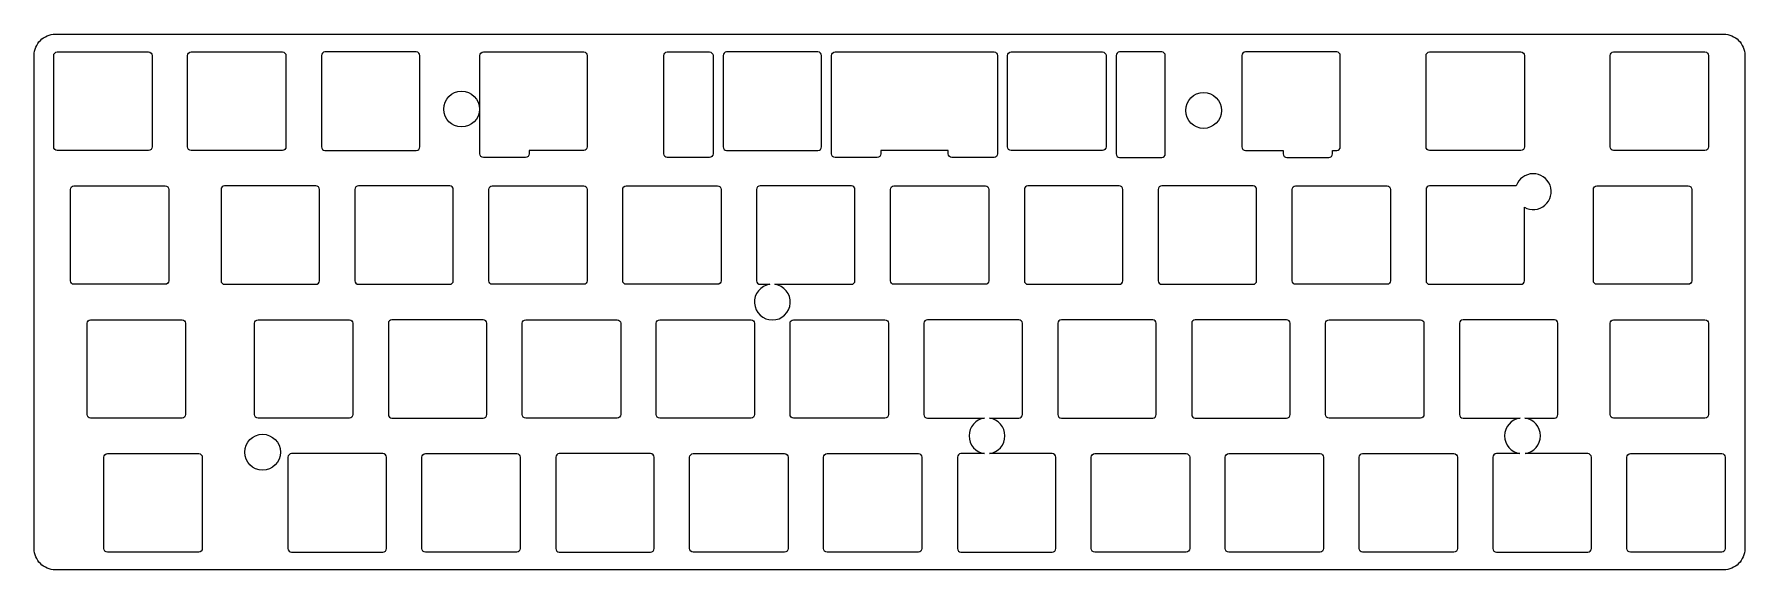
# Model space of a CAD drawing. Header units: millimetres. Extents: x -256 to -12, y 15 to 91.
import ezdxf

# ---------------------------------------------------------------- set-up
doc = ezdxf.new("R2010")
doc.units = ezdxf.units.MM
doc.layers.get('0').update_dxf_attribs({"linetype": 'CONTINUOUS'})

msp = doc.modelspace()

# ---------------------------------------------------------------- linework, layer by layer
for points in [[(-15.442939, 15.08284), (-252.830232, 15.08284, -0.4142135624), (-255.830232, 18.08284), (-255.830232, 88.282741, -0.4142135624), (-252.830232, 91.282741), (-15.442939, 91.282741, -0.4142135624), (-12.442939, 88.282741), (-12.442939, 18.08284, -0.4142135624)], [(-239.5611, 88.7547, -0.4142135624), (-239.0611, 88.2547), (-239.0611, 75.2547, -0.4142135624), (-239.5611, 74.7547), (-252.5611, 74.7547, -0.4142135624), (-253.0611, 75.2547), (-253.0611, 88.2547, -0.4142135624), (-252.5611, 88.7547)], [(-234.0111, 88.2547, -0.4142135624), (-233.5111, 88.7547), (-220.5111, 88.7547, -0.4142135624), (-220.0111, 88.2547), (-220.0111, 75.2547, -0.4142135624), (-220.5111, 74.7547), (-233.5111, 74.7547, -0.4142135624), (-234.0111, 75.2547)], [(-201.4611, 88.7547), (-214.4611, 88.7547, 0.4142135624), (-214.9611, 88.2547), (-214.9611, 75.2547, 0.4142135624), (-214.4611, 74.7547), (-201.4611, 74.7547, 0.4142135624), (-200.9611, 75.2547), (-200.9611, 88.2547, 0.4142135624)], [(-185.4111, 74.2547, -0.4142135624), (-185.9111, 73.7547), (-191.9111, 73.7547, -0.4142135624), (-192.4111, 74.2547), (-192.4111, 88.2547, -0.4142135624), (-191.9111, 88.7547), (-177.6486, 88.7547, -0.4142135624), (-177.1486, 88.2547), (-177.1486, 75.2547, -0.4142135624), (-177.6486, 74.7547), (-185.4111, 74.7547)], [(-159.7491, 88.7547, -0.4142135624), (-159.2491, 88.2547), (-159.2491, 74.2547, -0.4142135624), (-159.7491, 73.7547), (-165.7491, 73.7547, -0.4142135624), (-166.2491, 74.2547), (-166.2491, 88.2547, -0.4142135624), (-165.7491, 88.7547)], [(-157.8111, 88.2547), (-157.8111, 75.2547, 0.4142135624), (-157.3111, 74.7547), (-144.3111, 74.7547, 0.4142135624), (-143.8111, 75.2547), (-143.8111, 88.2547, 0.4142135624), (-144.3111, 88.7547), (-157.3111, 88.7547, 0.4142135624)], [(-119.26785, 88.7547, -0.4142135624), (-118.76785, 88.2547), (-118.76785, 74.2547, -0.4142135624), (-119.26785, 73.7547), (-125.26785, 73.7547, -0.4142135624), (-125.76785, 74.2547), (-125.76785, 74.7547), (-135.3731, 74.7547), (-135.3731, 74.2547, -0.4142135624), (-135.8731, 73.7547), (-141.8731, 73.7547, -0.4142135624), (-142.3731, 74.2547), (-142.3731, 88.2547, -0.4142135624), (-141.8731, 88.7547)], [(-103.32985, 75.2547, -0.4142135624), (-103.82985, 74.7547), (-116.82985, 74.7547, -0.4142135624), (-117.32985, 75.2547), (-117.32985, 88.2547, -0.4142135624), (-116.82985, 88.7547), (-103.82985, 88.7547, -0.4142135624), (-103.32985, 88.2547)], [(-101.89185, 88.2547), (-101.89185, 74.2547, 0.4142135624), (-101.39185, 73.7547), (-95.39185, 73.7547, 0.4142135624), (-94.89185, 74.2547), (-94.89185, 88.2547, 0.4142135624), (-95.39185, 88.7547), (-101.39185, 88.7547, 0.4142135624)], [(-78.1111, 74.7547), (-78.1111, 74.2547, 0.4142135624), (-77.6111, 73.7547), (-71.6111, 73.7547, 0.4142135624), (-71.1111, 74.2547), (-71.1111, 74.7547), (-70.49235, 74.7547, 0.4142135624), (-69.99235, 75.2547), (-69.99235, 88.2547, 0.4142135624), (-70.49235, 88.7547), (-83.49235, 88.7547, 0.4142135624), (-83.99235, 88.2547), (-83.99235, 75.2547, 0.4142135624), (-83.49235, 74.7547)], [(-57.7986, 88.2547, -0.4142135624), (-57.2986, 88.7547), (-44.2986, 88.7547, -0.4142135624), (-43.7986, 88.2547), (-43.7986, 75.2547, -0.4142135624), (-44.2986, 74.7547), (-57.2986, 74.7547, -0.4142135624), (-57.7986, 75.2547)], [(-17.60485, 75.2547, -0.4142135624), (-18.10485, 74.7547), (-31.10485, 74.7547, -0.4142135624), (-31.60485, 75.2547), (-31.60485, 88.2547, -0.4142135624), (-31.10485, 88.7547), (-18.10485, 88.7547, -0.4142135624), (-17.60485, 88.2547)], [(-43.7986, 56.2047), (-43.7986, 66.665907, 2.7771201698), (-44.954755, 69.7047), (-57.2986, 69.7047, 0.4142135624), (-57.7986, 69.2047), (-57.7986, 56.2047, 0.4142135624), (-57.2986, 55.7047), (-44.2986, 55.7047, 0.4142135624)], [(-237.17985, 69.7047, -0.4142135624), (-236.67985, 69.2047), (-236.67985, 56.2047, -0.4142135624), (-237.17985, 55.7047), (-250.17985, 55.7047, -0.4142135624), (-250.67985, 56.2047), (-250.67985, 69.2047, -0.4142135624), (-250.17985, 69.7047)], [(-228.7486, 55.7047), (-215.7486, 55.7047, 0.4142135624), (-215.2486, 56.2047), (-215.2486, 69.2047, 0.4142135624), (-215.7486, 69.7047), (-228.7486, 69.7047, 0.4142135624), (-229.2486, 69.2047), (-229.2486, 56.2047, 0.4142135624)], [(-210.1986, 69.2047), (-210.1986, 56.2047, 0.4142135624), (-209.6986, 55.7047), (-196.6986, 55.7047, 0.4142135624), (-196.1986, 56.2047), (-196.1986, 69.2047, 0.4142135624), (-196.6986, 69.7047), (-209.6986, 69.7047, 0.4142135624)], [(-177.6486, 69.7047, -0.4142135624), (-177.1486, 69.2047), (-177.1486, 56.2047, -0.4142135624), (-177.6486, 55.7047), (-190.6486, 55.7047, -0.4142135624), (-191.1486, 56.2047), (-191.1486, 69.2047, -0.4142135624), (-190.6486, 69.7047)], [(-171.5986, 55.7047, -0.4142135624), (-172.0986, 56.2047), (-172.0986, 69.2047, -0.4142135624), (-171.5986, 69.7047), (-158.5986, 69.7047, -0.4142135624), (-158.0986, 69.2047), (-158.0986, 56.2047, -0.4142135624), (-158.5986, 55.7047)], [(-150.459807, 55.7047), (-139.5486, 55.7047, 0.4142135624), (-139.0486, 56.2047), (-139.0486, 69.2047, 0.4142135624), (-139.5486, 69.7047), (-152.5486, 69.7047, 0.4142135624), (-153.0486, 69.2047), (-153.0486, 56.2047, 0.4142135624), (-152.5486, 55.7047), (-151.146193, 55.7047, 14.7928221177)], [(-120.4986, 69.7047, -0.4142135624), (-119.9986, 69.2047), (-119.9986, 56.2047, -0.4142135624), (-120.4986, 55.7047), (-133.4986, 55.7047, -0.4142135624), (-133.9986, 56.2047), (-133.9986, 69.2047, -0.4142135624), (-133.4986, 69.7047)], [(-114.4486, 55.7047), (-101.4486, 55.7047, 0.4142135624), (-100.9486, 56.2047), (-100.9486, 69.2047, 0.4142135624), (-101.4486, 69.7047), (-114.4486, 69.7047, 0.4142135624), (-114.9486, 69.2047), (-114.9486, 56.2047, 0.4142135624)], [(-95.8986, 69.2047), (-95.8986, 56.2047, 0.4142135624), (-95.3986, 55.7047), (-82.3986, 55.7047, 0.4142135624), (-81.8986, 56.2047), (-81.8986, 69.2047, 0.4142135624), (-82.3986, 69.7047), (-95.3986, 69.7047, 0.4142135624)], [(-76.3486, 55.7047, -0.4142135624), (-76.8486, 56.2047), (-76.8486, 69.2047, -0.4142135624), (-76.3486, 69.7047), (-63.3486, 69.7047, -0.4142135624), (-62.8486, 69.2047), (-62.8486, 56.2047, -0.4142135624), (-63.3486, 55.7047)], [(-19.9861, 56.2047, -0.4142135624), (-20.4861, 55.7047), (-33.4861, 55.7047, -0.4142135624), (-33.9861, 56.2047), (-33.9861, 69.2047, -0.4142135624), (-33.4861, 69.7047), (-20.4861, 69.7047, -0.4142135624), (-19.9861, 69.2047)], [(-248.2986, 50.1547, -0.4142135624), (-247.7986, 50.6547), (-234.7986, 50.6547, -0.4142135624), (-234.2986, 50.1547), (-234.2986, 37.1547, -0.4142135624), (-234.7986, 36.6547), (-247.7986, 36.6547, -0.4142135624), (-248.2986, 37.1547)], [(-210.9861, 50.6547, -0.4142135624), (-210.4861, 50.1547), (-210.4861, 37.1547, -0.4142135624), (-210.9861, 36.6547), (-223.9861, 36.6547, -0.4142135624), (-224.4861, 37.1547), (-224.4861, 50.1547, -0.4142135624), (-223.9861, 50.6547)], [(-205.4361, 50.1547), (-205.4361, 37.1547, 0.4142135624), (-204.9361, 36.6547), (-191.9361, 36.6547, 0.4142135624), (-191.4361, 37.1547), (-191.4361, 50.1547, 0.4142135624), (-191.9361, 50.6547), (-204.9361, 50.6547, 0.4142135624)], [(-186.3861, 50.1547, -0.4142135624), (-185.8861, 50.6547), (-172.8861, 50.6547, -0.4142135624), (-172.3861, 50.1547), (-172.3861, 37.1547, -0.4142135624), (-172.8861, 36.6547), (-185.8861, 36.6547, -0.4142135624), (-186.3861, 37.1547)], [(-167.3361, 50.1547, -0.4142135624), (-166.8361, 50.6547), (-153.8361, 50.6547, -0.4142135624), (-153.3361, 50.1547), (-153.3361, 37.1547, -0.4142135624), (-153.8361, 36.6547), (-166.8361, 36.6547, -0.4142135624), (-167.3361, 37.1547)], [(-147.7861, 36.6547, -0.4142135624), (-148.2861, 37.1547), (-148.2861, 50.1547, -0.4142135624), (-147.7861, 50.6547), (-134.7861, 50.6547, -0.4142135624), (-134.2861, 50.1547), (-134.2861, 37.1547, -0.4142135624), (-134.7861, 36.6547)], [(-120.623795, 31.6047), (-123.9736, 31.6047, 0.4142135624), (-124.4736, 31.1047), (-124.4736, 18.1047, 0.4142135624), (-123.9736, 17.6047), (-110.9736, 17.6047, 0.4142135624), (-110.4736, 18.1047), (-110.4736, 31.1047, 0.4142135624), (-110.9736, 31.6047), (-119.911405, 31.6047, 0.8688335956), (-119.911405, 36.6547), (-115.7361, 36.6547, 0.4142135624), (-115.2361, 37.1547), (-115.2361, 50.1547, 0.4142135624), (-115.7361, 50.6547), (-128.7361, 50.6547, 0.4142135624), (-129.2361, 50.1547), (-129.2361, 37.1547, 0.4142135624), (-128.7361, 36.6547), (-120.623795, 36.6547, 0.8688335956)], [(-96.1861, 37.1547), (-96.1861, 50.1547, 0.4142135624), (-96.6861, 50.6547), (-109.6861, 50.6547, 0.4142135624), (-110.1861, 50.1547), (-110.1861, 37.1547, 0.4142135624), (-109.6861, 36.6547), (-96.6861, 36.6547, 0.4142135624)], [(-77.6361, 50.6547), (-90.6361, 50.6547, 0.4142135624), (-91.1361, 50.1547), (-91.1361, 37.1547, 0.4142135624), (-90.6361, 36.6547), (-77.6361, 36.6547, 0.4142135624), (-77.1361, 37.1547), (-77.1361, 50.1547, 0.4142135624)], [(-58.5861, 50.6547, -0.4142135624), (-58.0861, 50.1547), (-58.0861, 37.1547, -0.4142135624), (-58.5861, 36.6547), (-71.5861, 36.6547, -0.4142135624), (-72.0861, 37.1547), (-72.0861, 50.1547, -0.4142135624), (-71.5861, 50.6547)], [(-44.432201, 31.6047), (-47.7736, 31.6047, 0.4142135624), (-48.2736, 31.1047), (-48.2736, 18.1047, 0.4142135624), (-47.7736, 17.6047), (-34.7736, 17.6047, 0.4142135624), (-34.2736, 18.1047), (-34.2736, 31.1047, 0.4142135624), (-34.7736, 31.6047), (-43.702999, 31.6047, 0.8688689193), (-43.720018, 36.6547), (-39.5361, 36.6547, 0.4142135624), (-39.0361, 37.1547), (-39.0361, 50.1547, 0.4142135624), (-39.5361, 50.6547), (-52.5361, 50.6547, 0.4142135624), (-53.0361, 50.1547), (-53.0361, 37.1547, 0.4142135624), (-52.5361, 36.6547), (-44.415182, 36.6547, 0.8688689193)], [(-18.10485, 50.6547, -0.4142135624), (-17.60485, 50.1547), (-17.60485, 37.1547, -0.4142135624), (-18.10485, 36.6547), (-31.10485, 36.6547, -0.4142135624), (-31.60485, 37.1547), (-31.60485, 50.1547, -0.4142135624), (-31.10485, 50.6547)], [(-245.41735, 17.6047, -0.4142135624), (-245.91735, 18.1047), (-245.91735, 31.1047, -0.4142135624), (-245.41735, 31.6047), (-232.41735, 31.6047, -0.4142135624), (-231.91735, 31.1047), (-231.91735, 18.1047, -0.4142135624), (-232.41735, 17.6047)], [(-219.7236, 31.1047), (-219.7236, 18.1047, 0.4142135624), (-219.2236, 17.6047), (-206.2236, 17.6047, 0.4142135624), (-205.7236, 18.1047), (-205.7236, 31.1047, 0.4142135624), (-206.2236, 31.6047), (-219.2236, 31.6047, 0.4142135624)], [(-200.1736, 17.6047, -0.4142135624), (-200.6736, 18.1047), (-200.6736, 31.1047, -0.4142135624), (-200.1736, 31.6047), (-187.1736, 31.6047, -0.4142135624), (-186.6736, 31.1047), (-186.6736, 18.1047, -0.4142135624), (-187.1736, 17.6047)], [(-168.1236, 31.6047), (-181.1236, 31.6047, 0.4142135624), (-181.6236, 31.1047), (-181.6236, 18.1047, 0.4142135624), (-181.1236, 17.6047), (-168.1236, 17.6047, 0.4142135624), (-167.6236, 18.1047), (-167.6236, 31.1047, 0.4142135624)], [(-162.5736, 31.1047, -0.4142135624), (-162.0736, 31.6047), (-149.0736, 31.6047, -0.4142135624), (-148.5736, 31.1047), (-148.5736, 18.1047, -0.4142135624), (-149.0736, 17.6047), (-162.0736, 17.6047, -0.4142135624), (-162.5736, 18.1047)], [(-130.0236, 31.6047, -0.4142135624), (-129.5236, 31.1047), (-129.5236, 18.1047, -0.4142135624), (-130.0236, 17.6047), (-143.0236, 17.6047, -0.4142135624), (-143.5236, 18.1047), (-143.5236, 31.1047, -0.4142135624), (-143.0236, 31.6047)], [(-91.4236, 18.1047, -0.4142135624), (-91.9236, 17.6047), (-104.9236, 17.6047, -0.4142135624), (-105.4236, 18.1047), (-105.4236, 31.1047, -0.4142135624), (-104.9236, 31.6047), (-91.9236, 31.6047, -0.4142135624), (-91.4236, 31.1047)], [(-72.8736, 31.6047, -0.4142135624), (-72.3736, 31.1047), (-72.3736, 18.1047, -0.4142135624), (-72.8736, 17.6047), (-85.8736, 17.6047, -0.4142135624), (-86.3736, 18.1047), (-86.3736, 31.1047, -0.4142135624), (-85.8736, 31.6047)], [(-66.8236, 17.6047, -0.4142135624), (-67.3236, 18.1047), (-67.3236, 31.1047, -0.4142135624), (-66.8236, 31.6047), (-53.8236, 31.6047, -0.4142135624), (-53.3236, 31.1047), (-53.3236, 18.1047, -0.4142135624), (-53.8236, 17.6047)], [(-15.7236, 31.6047, -0.4142135624), (-15.2236, 31.1047), (-15.2236, 18.1047, -0.4142135624), (-15.7236, 17.6047), (-28.7236, 17.6047, -0.4142135624), (-29.2236, 18.1047), (-29.2236, 31.1047, -0.4142135624), (-28.7236, 31.6047)]]:
    msp.add_lwpolyline(points, format="xyb", close=True)
for centre in [(-195.0206, 80.6322), (-89.44156, 80.4333), (-223.33064, 31.81068)]:
    msp.add_circle(centre, 2.55)

doc.saveas('drawing.dxf')
